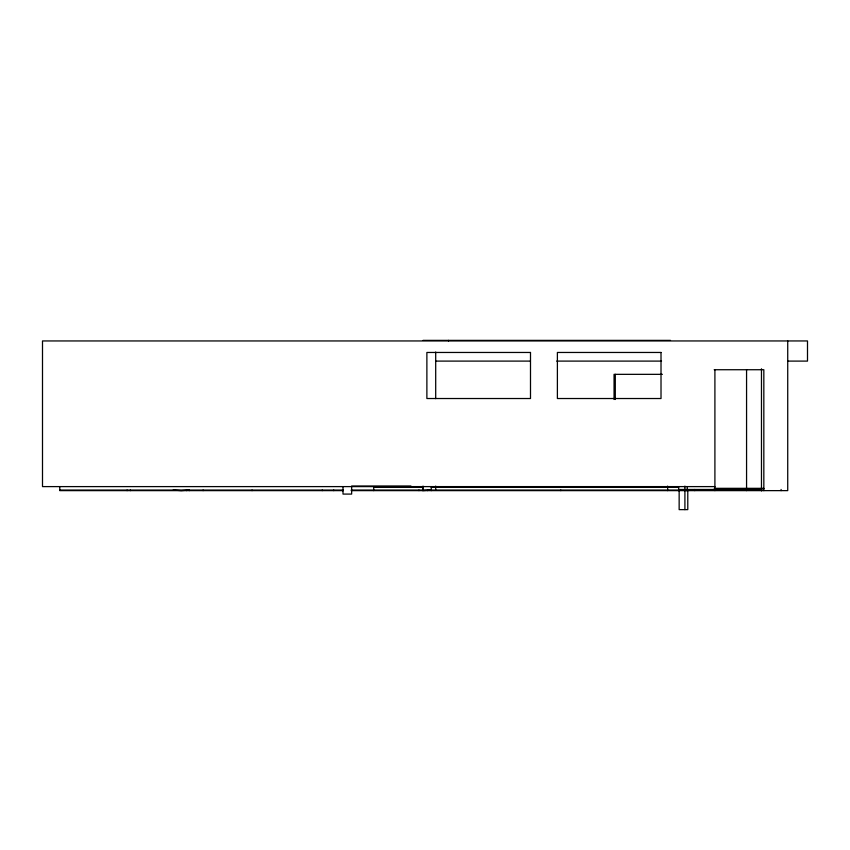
<?xml version="1.0" encoding="UTF-8"?>
<svg xmlns="http://www.w3.org/2000/svg" width="850" height="850" viewBox="0 0 850 850"><rect width="100%" height="100%" fill="white"/><g stroke="black" fill="none" stroke-linecap="round" stroke-linejoin="round"><path stroke-width="1.27" d="M431.269 490.057L422.641 490.631L422.641 486.604M423.034 340.372L670.512 340.372M435.954 361.101L530.166 361.101M556.707 361.101L661.534 361.101M787.599 361.101L807.5 361.101L807.5 340.946L42.5 340.946L42.5 486.604L714.903 486.604M714.181 369.729L763.831 369.729L763.831 490.631M662.373 374.34L614.061 374.34L614.061 399.489M410.943 486.019L351.645 486.019L351.645 494.084L343.007 494.084L343.007 486.604M373.703 487.178L422.641 487.178M431.269 487.178L678.629 487.178M714.903 488.325L763.831 488.325M714.181 488.899L763.831 488.899M678.629 489.473L714.903 489.473M59.766 490.057L343.294 490.057M351.22 490.057L761.472 490.057L761.472 490.631L761.472 368.794M343.347 490.631L59.766 490.631L59.766 486.604M351.22 490.631L787.727 490.631L787.727 340.946M173.166 490.057L181.231 490.631L189.295 490.057L189.295 490.631M761.472 489.473L761.472 490.631M781.107 489.473L781.107 490.631M746.566 369.729L746.566 488.899M746.566 489.473L746.566 490.631M714.903 369.729L714.903 490.631M694.758 489.473L694.758 490.631M687.788 490.057L687.788 509.628L679.15 509.628L679.15 490.057M687.268 486.604L687.268 490.631M686.949 490.057L687.002 490.631M686.758 490.057L686.758 490.631M684.909 486.104L684.909 490.057M684.909 490.631L684.909 509.628M678.629 486.604L678.629 490.631M667.633 486.104L667.633 490.631M615.294 374.34L615.294 399.489M560.798 490.057L560.798 490.631M448.545 340.372L448.545 340.946M435.699 352.027L435.699 398.661M435.699 486.083L435.699 490.057M431.269 486.604L431.269 490.631M427.571 490.057L427.571 490.631M423.034 486.083L423.034 490.057M418.944 490.057L418.944 490.631M373.703 486.604L373.703 490.631M342.369 490.057L342.369 490.631M333.742 490.057L333.742 490.631M322.224 490.057L322.224 490.631M252.046 490.057L252.046 490.631M203.118 490.057L203.118 490.631M186.426 490.057L186.426 490.631M130.337 490.057L130.337 490.631M127.107 490.057L127.107 490.631M530.496 352.463L426.881 352.463L426.881 398.522L530.496 398.522L530.496 352.463M661.013 352.463L557.388 352.463L557.388 398.522L661.013 398.522L661.013 352.463"/></g></svg>
